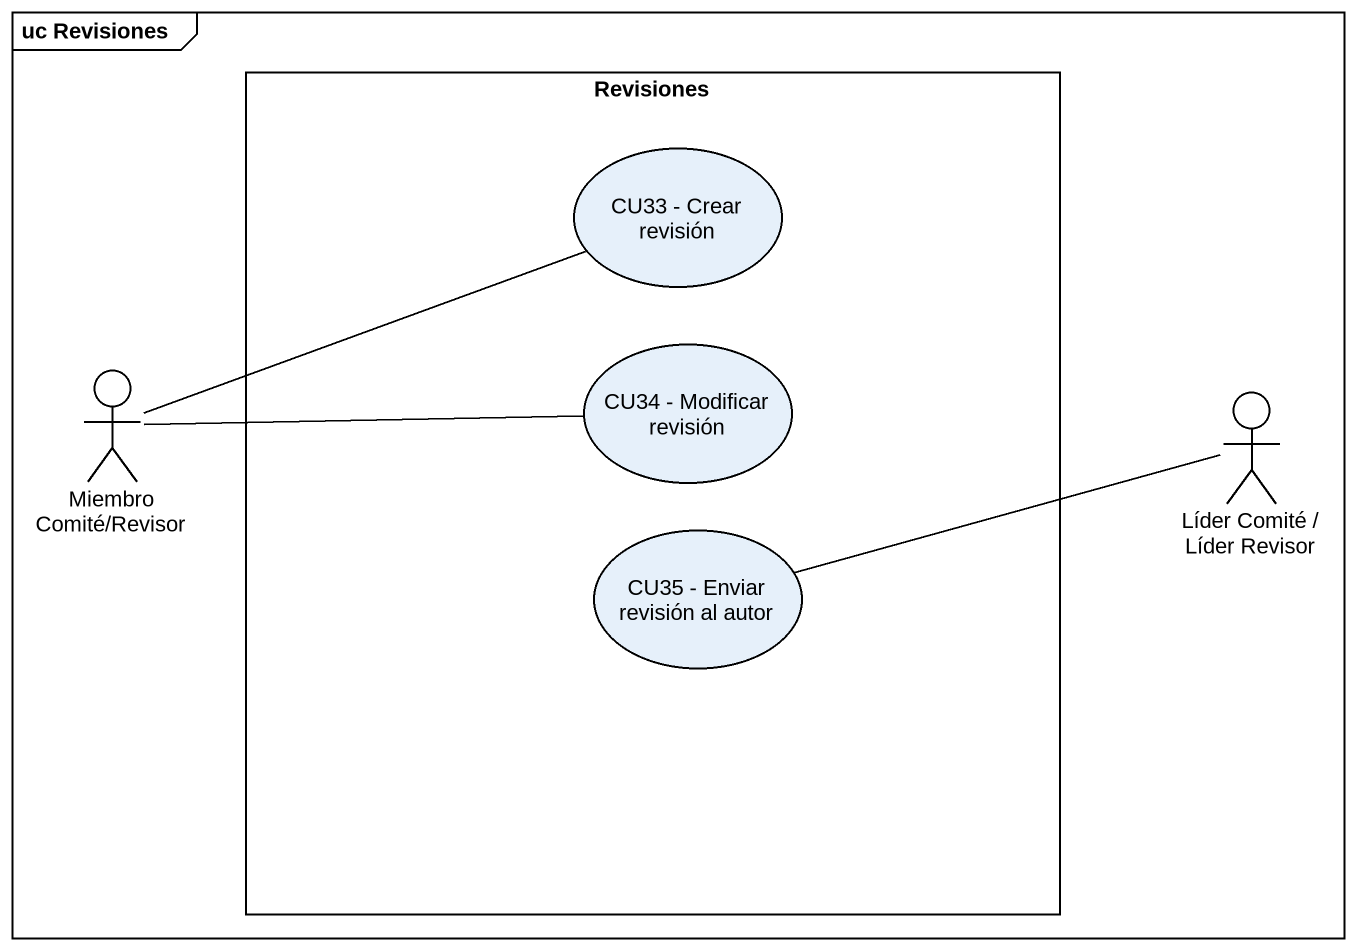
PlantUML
@startuml
mainframe uc Revisiones
rectangle Revisiones {
  usecase "CU33 - Crear revisión" as CU33_Crear_revisión
  usecase "CU34 - Modificar revisión" as CU34_Modificar_revisión
  usecase "CU35 - Enviar revisión al autor" as CU35_Enviar_revisión_al
}
actor "Miembro Comité/Revisor" as Miembro_Comité_Revisor
actor "Líder Comité / Líder Revisor" as Líder_Comité_Líder_Revisor
Miembro_Comité_Revisor -right- CU33_Crear_revisión
Miembro_Comité_Revisor -right- CU34_Modificar_revisión
Líder_Comité_Líder_Revisor -left- CU35_Enviar_revisión_al
@enduml
